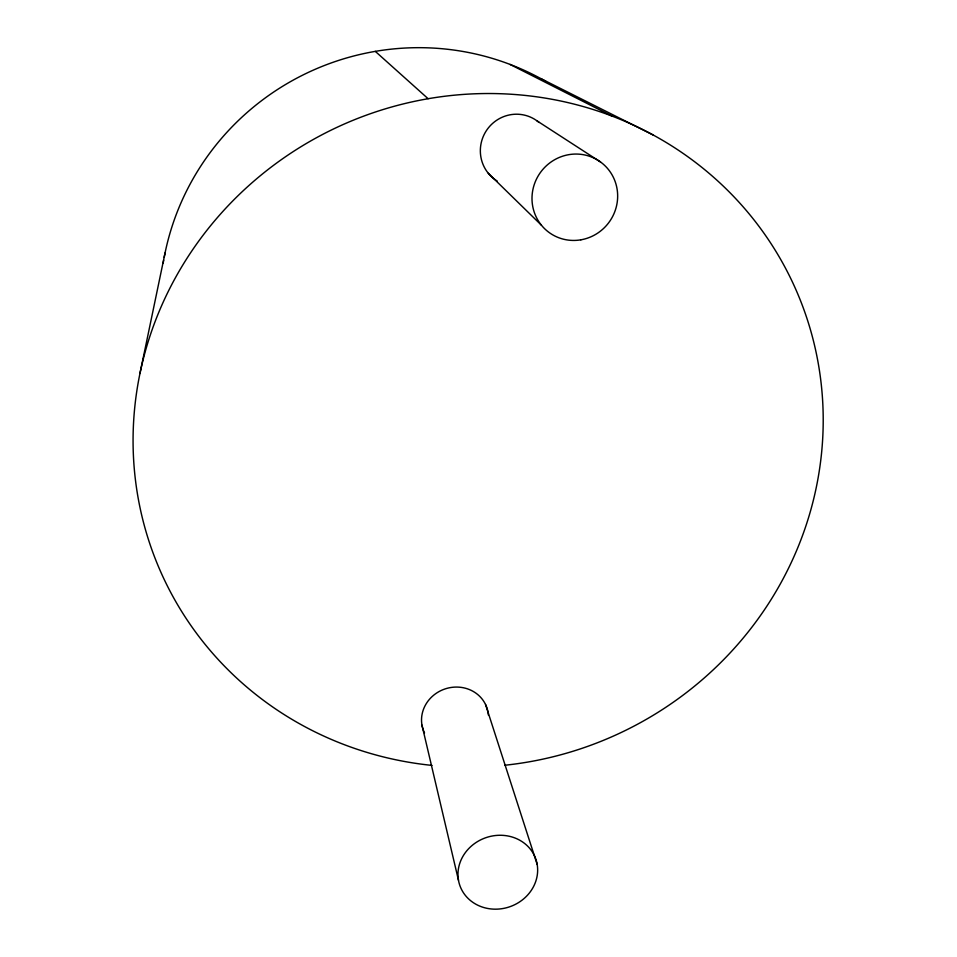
<?xml version="1.0" encoding="UTF-8"?>
<svg xmlns="http://www.w3.org/2000/svg" width="957" height="957" viewBox="0 0 957 957"><rect width="100%" height="100%" fill="white"/><g stroke="black" fill="none" stroke-linecap="round" stroke-linejoin="round"><path stroke-width="1.44" d="M139.949 373.493L165.059 252.947M540.753 78.558L653.32 135.069M510.057 64.43L611.834 115.988M536.973 120.833L600.518 161.984M375.3 51.379L428.126 98.715M488.273 173.277L541.411 225.194M485.558 704.519L537.2 864.518A40.218 36.545 -19.1 0 1 483.309 907.38A40.218 36.545 -19.1 0 1 472.925 844.78A40.218 36.545 -19.1 0 1 537.2 864.518M421.977 725.167L458.487 880.284M432.002 765.397A347.547 334.292 -25.8 0 1 190.874 252.361A347.547 334.292 -25.8 0 1 775.78 251.153A347.547 334.292 -25.8 0 1 504.829 765.241M497.197 181.029A36.115 35.361 -60.2 0 1 487.197 129.446A36.115 35.361 -60.2 0 1 539.054 122.472M424.525 732.93A33.686 31.294 -18.5 0 1 446.763 688.406A33.686 31.294 -18.5 0 1 488.357 715.011M163.192 263.043A256.033 251.081 -25.8 0 1 163.683 260.148M164.209 257.266A256.033 251.081 -25.8 0 1 545.861 81.417M580.875 239.824A43.627 42.383 -53.5 0 0 608.532 169.664A43.627 42.383 -53.5 0 0 535.083 182.261A43.627 42.383 -53.5 0 0 580.875 239.824"/></g></svg>
